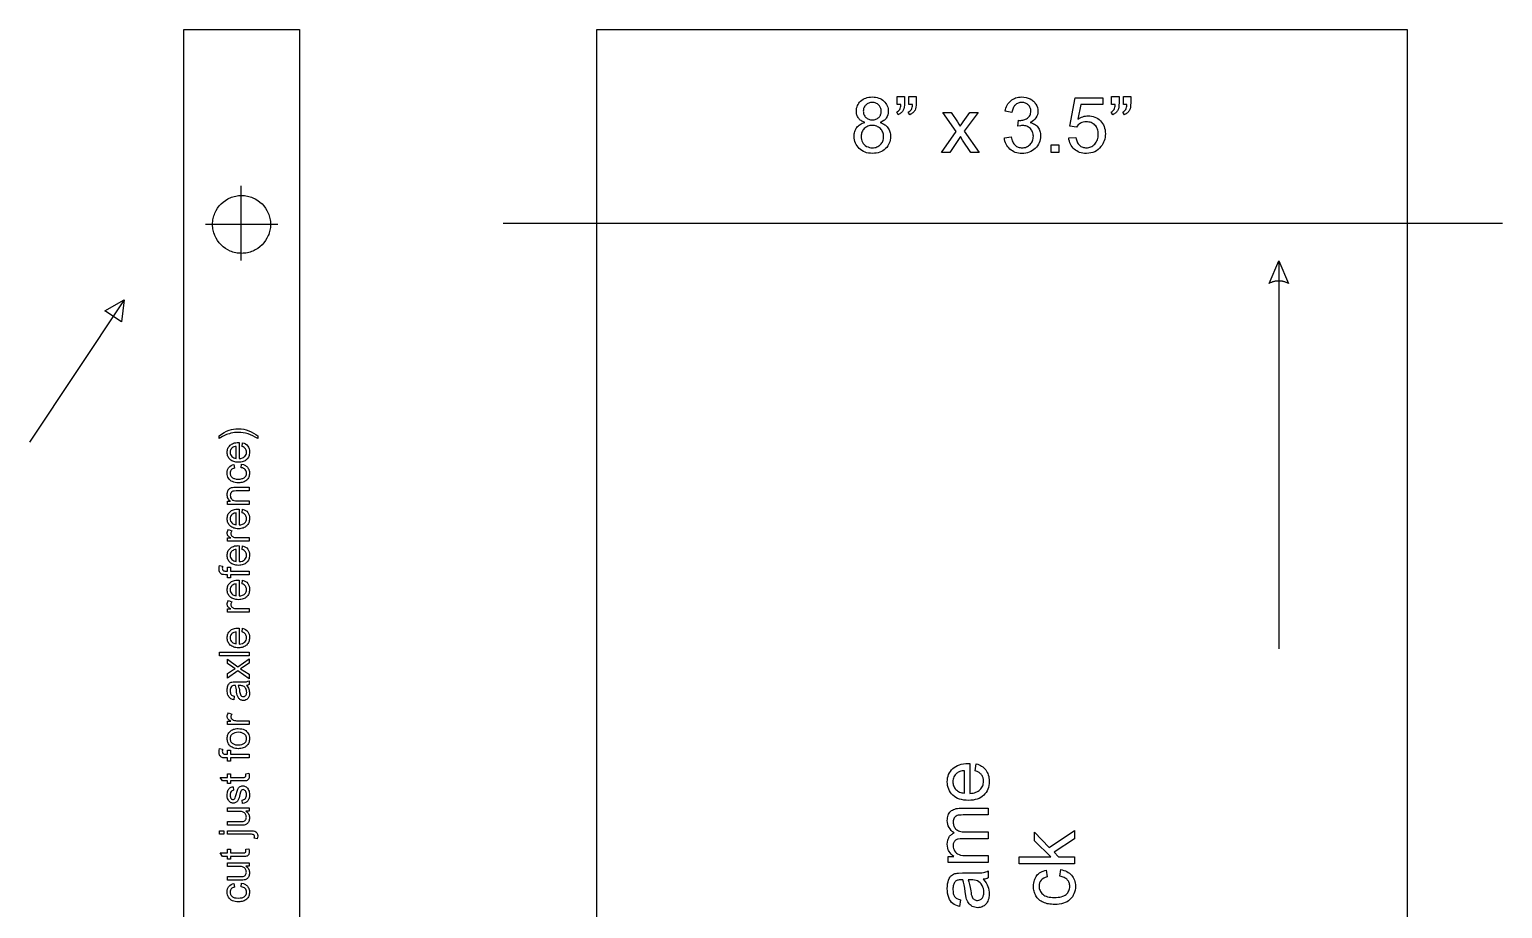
# Model space of a CAD drawing. Extents: x -222 to 349, y 6 to 550.
# Drawn here: x -77.2 to 84.7, y 113.3 to 209.9 of the extents above; entities that cross this region are included whole.
import ezdxf

# ---------------------------------------------------------------- set-up
doc = ezdxf.new("R2010")
doc.units = 0
doc.layers.add('IMPORT_-_OLDTRUCK', color=18, linetype='CONTINUOUS')

msp = doc.modelspace()

# ---------------------------------------------------------------- linework, layer by layer
at = {"layer": 'IMPORT_-_OLDTRUCK'}
for points in [[(-60.24, 6.39), (-60.24, 209.92), (-47.51, 209.92), (-47.51, 6.39)], [(-14.86, 6.39), (-14.86, 209.92), (74.19, 209.92), (74.19, 6.39)], [(14.58, 199.7), (14.36, 199.8), (14.26, 199.85), (14.17, 199.91), (14.09, 199.97), (14.01, 200.04), (13.95, 200.11), (13.89, 200.18), (13.84, 200.26), (13.79, 200.35), (13.75, 200.44), (13.72, 200.53), (13.69, 200.63), (13.67, 200.73), (13.66, 200.94), (13.67, 201.1), (13.69, 201.26), (13.73, 201.41), (13.78, 201.55), (13.85, 201.69), (13.93, 201.82), (14.02, 201.94), (14.13, 202.06), (14.26, 202.16), (14.4, 202.25), (14.54, 202.33), (14.69, 202.39), (14.86, 202.44), (15.03, 202.48), (15.21, 202.5), (15.41, 202.51), (15.6, 202.5), (15.78, 202.48), (15.96, 202.44), (16.12, 202.39), (16.28, 202.33), (16.43, 202.25), (16.56, 202.15), (16.69, 202.04), (16.8, 201.92), (16.9, 201.8), (16.98, 201.67), (17.05, 201.53), (17.1, 201.39), (17.14, 201.24), (17.16, 201.08), (17.17, 200.92), (17.16, 200.72), (17.11, 200.53), (17.05, 200.35), (16.95, 200.18), (16.89, 200.11), (16.82, 200.04), (16.75, 199.97), (16.67, 199.91), (16.49, 199.8), (16.27, 199.7), (16.41, 199.65), (16.54, 199.6), (16.66, 199.53), (16.77, 199.46), (16.87, 199.39), (16.96, 199.3), (17.05, 199.21), (17.13, 199.11), (17.2, 199.01), (17.26, 198.9), (17.31, 198.79), (17.35, 198.67), (17.38, 198.55), (17.4, 198.42), (17.41, 198.29), (17.42, 198.15), (17.41, 197.96), (17.38, 197.77), (17.34, 197.59), (17.28, 197.43), (17.2, 197.27), (17.11, 197.12), (16.99, 196.97), (16.87, 196.83), (16.72, 196.71), (16.57, 196.6), (16.41, 196.51), (16.23, 196.44), (16.04, 196.38), (15.84, 196.34), (15.64, 196.32), (15.42, 196.31), (15.2, 196.32), (14.99, 196.34), (14.79, 196.38), (14.61, 196.44), (14.43, 196.52), (14.27, 196.61), (14.11, 196.72), (13.97, 196.84), (13.84, 196.98), (13.73, 197.12), (13.63, 197.27), (13.55, 197.44), (13.49, 197.61), (13.45, 197.79), (13.42, 197.97), (13.41, 198.17), (13.42, 198.31), (13.43, 198.45), (13.46, 198.58), (13.49, 198.71), (13.53, 198.83), (13.59, 198.95), (13.65, 199.06), (13.72, 199.16), (13.8, 199.25), (13.88, 199.34), (13.98, 199.42), (14.08, 199.49), (14.19, 199.56), (14.31, 199.61), (14.44, 199.66)], [(18.15, 201.68), (18.15, 202.54), (18.95, 202.54), (18.95, 201.86), (18.94, 201.6), (18.92, 201.38), (18.88, 201.2), (18.82, 201.06), (18.78, 200.98), (18.72, 200.9), (18.66, 200.83), (18.6, 200.77), (18.52, 200.71), (18.44, 200.65), (18.36, 200.6), (18.26, 200.56), (18.09, 200.85), (18.19, 200.9), (18.28, 200.97), (18.35, 201.04), (18.42, 201.13), (18.47, 201.24), (18.5, 201.37), (18.53, 201.51), (18.54, 201.68)], [(19.44, 201.68), (19.44, 202.54), (20.23, 202.54), (20.23, 201.86), (20.22, 201.6), (20.2, 201.38), (20.16, 201.2), (20.11, 201.06), (20.06, 200.98), (20, 200.9), (19.94, 200.83), (19.88, 200.77), (19.8, 200.71), (19.72, 200.65), (19.64, 200.6), (19.55, 200.56), (19.37, 200.85), (19.47, 200.9), (19.56, 200.97), (19.64, 201.04), (19.7, 201.13), (19.75, 201.24), (19.79, 201.37), (19.81, 201.51), (19.83, 201.68)], [(29.93, 198.01), (30.67, 198.11), (30.71, 197.96), (30.75, 197.82), (30.79, 197.69), (30.84, 197.57), (30.9, 197.46), (30.96, 197.36), (31.03, 197.27), (31.1, 197.2), (31.19, 197.13), (31.27, 197.08), (31.36, 197.03), (31.45, 196.99), (31.55, 196.96), (31.65, 196.94), (31.75, 196.92), (31.86, 196.92), (31.99, 196.92), (32.11, 196.94), (32.23, 196.97), (32.34, 197.01), (32.45, 197.06), (32.56, 197.12), (32.66, 197.2), (32.75, 197.28), (32.83, 197.38), (32.91, 197.48), (32.97, 197.58), (33.02, 197.69), (33.06, 197.81), (33.08, 197.93), (33.1, 198.06), (33.11, 198.19), (33.1, 198.31), (33.09, 198.43), (33.06, 198.55), (33.02, 198.65), (32.98, 198.76), (32.92, 198.85), (32.85, 198.94), (32.78, 199.03), (32.69, 199.11), (32.59, 199.18), (32.5, 199.24), (32.39, 199.29), (32.28, 199.32), (32.17, 199.35), (32.05, 199.36), (31.92, 199.37), (31.81, 199.36), (31.68, 199.35), (31.39, 199.28), (31.48, 199.94), (31.6, 199.93), (31.72, 199.93), (31.83, 199.94), (31.94, 199.96), (32.05, 199.99), (32.16, 200.03), (32.26, 200.07), (32.36, 200.12), (32.45, 200.17), (32.54, 200.24), (32.62, 200.32), (32.69, 200.4), (32.74, 200.49), (32.78, 200.59), (32.81, 200.7), (32.83, 200.82), (32.83, 200.95), (32.83, 201.05), (32.82, 201.14), (32.8, 201.23), (32.76, 201.32), (32.73, 201.4), (32.68, 201.48), (32.62, 201.56), (32.55, 201.63), (32.48, 201.69), (32.41, 201.74), (32.33, 201.79), (32.24, 201.83), (32.15, 201.86), (32.05, 201.88), (31.95, 201.89), (31.84, 201.9), (31.74, 201.89), (31.63, 201.88), (31.54, 201.86), (31.44, 201.83), (31.36, 201.79), (31.27, 201.74), (31.19, 201.68), (31.12, 201.62), (31.05, 201.55), (30.99, 201.47), (30.93, 201.38), (30.88, 201.28), (30.84, 201.17), (30.8, 201.06), (30.77, 200.93), (30.75, 200.8), (30, 200.93), (30.04, 201.11), (30.09, 201.28), (30.15, 201.45), (30.22, 201.6), (30.31, 201.74), (30.4, 201.87), (30.51, 201.98), (30.62, 202.09), (30.75, 202.19), (30.88, 202.27), (31.02, 202.35), (31.16, 202.4), (31.32, 202.45), (31.48, 202.48), (31.65, 202.5), (31.83, 202.51), (32.07, 202.49), (32.3, 202.45), (32.53, 202.39), (32.74, 202.3), (32.94, 202.18), (33.03, 202.11), (33.11, 202.04), (33.19, 201.97), (33.26, 201.88), (33.32, 201.8), (33.38, 201.71), (33.48, 201.52), (33.55, 201.33), (33.59, 201.13), (33.61, 200.93), (33.59, 200.74), (33.55, 200.55), (33.48, 200.38), (33.39, 200.21), (33.27, 200.06), (33.13, 199.92), (32.96, 199.8), (32.77, 199.7), (32.9, 199.66), (33.02, 199.62), (33.14, 199.57), (33.24, 199.51), (33.35, 199.44), (33.44, 199.36), (33.53, 199.28), (33.61, 199.18), (33.68, 199.08), (33.74, 198.97), (33.79, 198.86), (33.83, 198.74), (33.86, 198.62), (33.88, 198.49), (33.9, 198.35), (33.9, 198.21), (33.89, 198.01), (33.87, 197.82), (33.82, 197.64), (33.76, 197.47), (33.67, 197.31), (33.57, 197.15), (33.46, 197), (33.32, 196.86), (33.17, 196.73), (33.01, 196.61), (32.84, 196.52), (32.66, 196.44), (32.48, 196.38), (32.28, 196.33), (32.07, 196.31), (31.85, 196.3), (31.66, 196.31), (31.47, 196.33), (31.29, 196.37), (31.12, 196.42), (30.96, 196.49), (30.81, 196.57), (30.66, 196.67), (30.53, 196.78), (30.4, 196.9), (30.29, 197.04), (30.19, 197.18), (30.11, 197.32), (30.04, 197.48), (29.99, 197.65), (29.95, 197.83)], [(36.99, 198), (37.78, 198.06), (37.8, 197.92), (37.84, 197.8), (37.87, 197.68), (37.92, 197.56), (37.97, 197.46), (38.03, 197.37), (38.1, 197.28), (38.18, 197.21), (38.26, 197.14), (38.34, 197.08), (38.43, 197.03), (38.53, 196.99), (38.62, 196.96), (38.73, 196.94), (38.83, 196.92), (38.94, 196.92), (39.07, 196.92), (39.2, 196.94), (39.33, 196.98), (39.44, 197.02), (39.55, 197.08), (39.66, 197.15), (39.76, 197.23), (39.86, 197.33), (39.94, 197.43), (40.02, 197.54), (40.08, 197.67), (40.14, 197.8), (40.18, 197.94), (40.21, 198.08), (40.22, 198.24), (40.23, 198.4), (40.22, 198.56), (40.21, 198.7), (40.18, 198.84), (40.14, 198.97), (40.09, 199.1), (40.03, 199.21), (39.96, 199.32), (39.87, 199.41), (39.78, 199.5), (39.68, 199.57), (39.57, 199.64), (39.46, 199.69), (39.34, 199.73), (39.21, 199.75), (39.07, 199.77), (38.93, 199.78), (38.76, 199.77), (38.59, 199.74), (38.43, 199.69), (38.28, 199.62), (38.14, 199.53), (38.02, 199.43), (37.92, 199.31), (37.83, 199.19), (37.13, 199.28), (37.71, 202.4), (40.73, 202.4), (40.73, 201.68), (38.31, 201.68), (37.98, 200.06), (38.12, 200.15), (38.26, 200.22), (38.4, 200.29), (38.54, 200.34), (38.69, 200.38), (38.83, 200.41), (38.98, 200.43), (39.13, 200.44), (39.32, 200.43), (39.51, 200.4), (39.69, 200.36), (39.86, 200.3), (40.03, 200.22), (40.19, 200.13), (40.33, 200.02), (40.48, 199.89), (40.6, 199.74), (40.71, 199.59), (40.81, 199.43), (40.88, 199.25), (40.94, 199.07), (40.98, 198.88), (41.01, 198.68), (41.02, 198.47), (41.01, 198.27), (40.99, 198.07), (40.95, 197.88), (40.9, 197.7), (40.83, 197.53), (40.75, 197.36), (40.65, 197.2), (40.53, 197.05), (40.38, 196.87), (40.22, 196.72), (40.04, 196.6), (39.85, 196.49), (39.64, 196.41), (39.42, 196.35), (39.19, 196.32), (38.94, 196.31), (38.74, 196.31), (38.55, 196.34), (38.36, 196.37), (38.19, 196.42), (38.03, 196.49), (37.87, 196.57), (37.73, 196.66), (37.59, 196.77), (37.47, 196.89), (37.36, 197.02), (37.26, 197.16), (37.18, 197.31), (37.11, 197.47), (37.06, 197.64), (37.02, 197.82)], [(41.71, 201.68), (41.71, 202.54), (42.52, 202.54), (42.52, 201.86), (42.51, 201.6), (42.49, 201.38), (42.45, 201.2), (42.39, 201.06), (42.34, 200.98), (42.29, 200.9), (42.23, 200.83), (42.16, 200.77), (42.09, 200.71), (42.01, 200.65), (41.92, 200.6), (41.83, 200.56), (41.65, 200.85), (41.76, 200.9), (41.85, 200.97), (41.92, 201.04), (41.99, 201.13), (42.03, 201.24), (42.07, 201.37), (42.09, 201.51), (42.1, 201.68)], [(43, 201.68), (43, 202.54), (43.8, 202.54), (43.8, 201.86), (43.79, 201.6), (43.77, 201.38), (43.73, 201.2), (43.67, 201.06), (43.62, 200.98), (43.57, 200.9), (43.51, 200.83), (43.44, 200.77), (43.37, 200.71), (43.29, 200.65), (43.21, 200.6), (43.11, 200.56), (42.93, 200.85), (43.04, 200.9), (43.13, 200.97), (43.21, 201.04), (43.27, 201.13), (43.32, 201.24), (43.35, 201.37), (43.38, 201.51), (43.39, 201.68)], [(14.42, 200.96), (14.43, 200.86), (14.44, 200.76), (14.46, 200.66), (14.49, 200.57), (14.53, 200.49), (14.58, 200.41), (14.64, 200.33), (14.7, 200.26), (14.78, 200.2), (14.85, 200.14), (14.93, 200.1), (15.02, 200.06), (15.11, 200.03), (15.21, 200.01), (15.32, 199.99), (15.42, 199.99), (15.53, 199.99), (15.63, 200.01), (15.72, 200.03), (15.81, 200.06), (15.9, 200.1), (15.98, 200.14), (16.06, 200.2), (16.13, 200.26), (16.19, 200.33), (16.25, 200.4), (16.3, 200.48), (16.33, 200.56), (16.36, 200.64), (16.38, 200.73), (16.4, 200.82), (16.4, 200.92), (16.39, 201.02), (16.38, 201.12), (16.36, 201.22), (16.33, 201.3), (16.29, 201.39), (16.24, 201.47), (16.19, 201.54), (16.12, 201.62), (16.05, 201.68), (15.97, 201.74), (15.89, 201.79), (15.8, 201.83), (15.71, 201.86), (15.62, 201.88), (15.52, 201.89), (15.42, 201.9), (15.31, 201.89), (15.21, 201.88), (15.11, 201.86), (15.02, 201.83), (14.93, 201.79), (14.85, 201.74), (14.78, 201.68), (14.7, 201.62), (14.64, 201.55), (14.58, 201.48), (14.53, 201.4), (14.49, 201.32), (14.46, 201.24), (14.44, 201.15), (14.43, 201.06)], [(23.03, 196.41), (24.64, 198.7), (23.15, 200.81), (24.08, 200.81), (24.76, 199.78), (24.93, 199.51), (25.07, 199.28), (25.24, 199.54), (25.41, 199.77), (26.14, 200.81), (27.03, 200.81), (25.52, 198.73), (27.15, 196.41), (26.24, 196.41), (25.33, 197.77), (25.09, 198.15), (23.94, 196.41)], [(14.19, 198.17), (14.2, 198.01), (14.22, 197.85), (14.27, 197.7), (14.34, 197.55), (14.42, 197.4), (14.52, 197.28), (14.64, 197.17), (14.79, 197.08), (14.94, 197.01), (15.09, 196.96), (15.26, 196.93), (15.42, 196.92), (15.55, 196.92), (15.68, 196.94), (15.8, 196.97), (15.91, 197.01), (16.02, 197.06), (16.12, 197.12), (16.22, 197.19), (16.31, 197.27), (16.39, 197.35), (16.46, 197.45), (16.52, 197.55), (16.57, 197.66), (16.61, 197.77), (16.63, 197.89), (16.65, 198.01), (16.65, 198.14), (16.65, 198.27), (16.63, 198.4), (16.6, 198.52), (16.56, 198.63), (16.51, 198.74), (16.45, 198.84), (16.38, 198.94), (16.3, 199.03), (16.21, 199.11), (16.11, 199.18), (16, 199.24), (15.9, 199.29), (15.78, 199.33), (15.66, 199.36), (15.53, 199.37), (15.4, 199.38), (15.27, 199.37), (15.15, 199.36), (15.03, 199.33), (14.92, 199.29), (14.82, 199.24), (14.72, 199.18), (14.62, 199.11), (14.53, 199.03), (14.45, 198.94), (14.38, 198.85), (14.32, 198.75), (14.27, 198.64), (14.23, 198.53), (14.21, 198.41), (14.19, 198.29)], [(35.06, 196.41), (35.06, 197.26), (35.9, 197.26), (35.9, 196.41)], [(-57.07, 188.5), (-57.07, 188.67), (-57.06, 188.83), (-57.04, 188.99), (-57.01, 189.15), (-56.97, 189.3), (-56.93, 189.45), (-56.88, 189.6), (-56.82, 189.74), (-56.69, 190.02), (-56.53, 190.28), (-56.35, 190.53), (-56.14, 190.75), (-55.92, 190.96), (-55.67, 191.14), (-55.41, 191.3), (-55.27, 191.37), (-55.13, 191.43), (-54.99, 191.49), (-54.84, 191.54), (-54.69, 191.58), (-54.53, 191.62), (-54.38, 191.65), (-54.22, 191.67), (-54.06, 191.68), (-53.89, 191.68), (-53.73, 191.68), (-53.57, 191.67), (-53.41, 191.65), (-53.25, 191.62), (-53.1, 191.58), (-52.95, 191.54), (-52.8, 191.49), (-52.66, 191.43), (-52.38, 191.3), (-52.12, 191.14), (-51.87, 190.96), (-51.64, 190.75), (-51.44, 190.53), (-51.26, 190.28), (-51.1, 190.02), (-51.03, 189.88), (-50.96, 189.74), (-50.91, 189.6), (-50.86, 189.45), (-50.81, 189.3), (-50.78, 189.15), (-50.75, 188.99), (-50.73, 188.83), (-50.72, 188.67), (-50.71, 188.5), (-50.72, 188.34), (-50.73, 188.18), (-50.75, 188.02), (-50.78, 187.86), (-50.81, 187.71), (-50.86, 187.56), (-50.91, 187.41), (-50.96, 187.27), (-51.1, 186.99), (-51.26, 186.73), (-51.44, 186.48), (-51.64, 186.26), (-51.87, 186.05), (-52.12, 185.87), (-52.38, 185.71), (-52.51, 185.64), (-52.66, 185.57), (-52.8, 185.52), (-52.95, 185.47), (-53.1, 185.42), (-53.25, 185.39), (-53.41, 185.36), (-53.57, 185.34), (-53.73, 185.33), (-53.89, 185.32), (-54.06, 185.33), (-54.22, 185.34), (-54.38, 185.36), (-54.53, 185.39), (-54.69, 185.42), (-54.84, 185.47), (-54.99, 185.52), (-55.13, 185.57), (-55.41, 185.71), (-55.67, 185.87), (-55.92, 186.05), (-56.14, 186.26), (-56.35, 186.48), (-56.53, 186.73), (-56.69, 186.99), (-56.76, 187.13), (-56.82, 187.27), (-56.88, 187.41), (-56.93, 187.56), (-56.97, 187.71), (-57.01, 187.86), (-57.04, 188.02), (-57.06, 188.18), (-57.07, 188.34)], [(60.07, 184.51), (61.14, 182.02), (61.07, 182.05), (61, 182.08), (60.93, 182.11), (60.87, 182.13), (60.8, 182.16), (60.73, 182.18), (60.67, 182.2), (60.6, 182.22), (60.53, 182.23), (60.47, 182.25), (60.4, 182.26), (60.33, 182.27), (60.27, 182.27), (60.2, 182.28), (60.13, 182.28), (60.07, 182.28), (60, 182.28), (59.93, 182.28), (59.87, 182.27), (59.8, 182.27), (59.73, 182.26), (59.67, 182.25), (59.6, 182.23), (59.53, 182.22), (59.47, 182.2), (59.4, 182.18), (59.33, 182.16), (59.26, 182.13), (59.2, 182.11), (59.13, 182.08), (59.06, 182.05), (59, 182.02)], [(-66.79, 180.21), (-67.09, 177.79), (-68.9, 179)], [(-52.12, 165.27), (-52.12, 164.99), (-52.38, 165.14), (-52.65, 165.28), (-52.92, 165.39), (-53.18, 165.49), (-53.45, 165.56), (-53.71, 165.61), (-53.98, 165.64), (-54.24, 165.65), (-54.45, 165.64), (-54.66, 165.63), (-54.86, 165.6), (-55.07, 165.55), (-55.23, 165.51), (-55.39, 165.47), (-55.55, 165.41), (-55.71, 165.35), (-55.97, 165.21), (-56.37, 164.99), (-56.37, 165.27), (-56.09, 165.47), (-55.81, 165.64), (-55.53, 165.78), (-55.25, 165.89), (-55.01, 165.96), (-54.76, 166.02), (-54.51, 166.05), (-54.24, 166.06), (-53.95, 166.05), (-53.66, 166), (-53.37, 165.93), (-53.09, 165.83), (-52.82, 165.71), (-52.57, 165.58), (-52.34, 165.43)], [(-53.83, 164.11), (-53.78, 164.52), (-53.61, 164.46), (-53.46, 164.38), (-53.33, 164.28), (-53.22, 164.15), (-53.13, 164.01), (-53.07, 163.86), (-53.03, 163.68), (-53.02, 163.48), (-53.02, 163.36), (-53.04, 163.24), (-53.06, 163.13), (-53.1, 163.02), (-53.14, 162.92), (-53.2, 162.83), (-53.26, 162.75), (-53.33, 162.67), (-53.42, 162.6), (-53.51, 162.53), (-53.61, 162.48), (-53.72, 162.44), (-53.83, 162.41), (-53.96, 162.39), (-54.09, 162.37), (-54.23, 162.37), (-54.37, 162.37), (-54.51, 162.39), (-54.63, 162.41), (-54.75, 162.44), (-54.86, 162.48), (-54.97, 162.54), (-55.06, 162.6), (-55.15, 162.67), (-55.22, 162.75), (-55.29, 162.83), (-55.34, 162.92), (-55.39, 163.02), (-55.43, 163.12), (-55.45, 163.23), (-55.47, 163.34), (-55.47, 163.46), (-55.47, 163.58), (-55.45, 163.69), (-55.43, 163.79), (-55.39, 163.89), (-55.35, 163.98), (-55.29, 164.07), (-55.23, 164.15), (-55.15, 164.23), (-55.07, 164.3), (-54.98, 164.36), (-54.87, 164.41), (-54.77, 164.46), (-54.65, 164.49), (-54.52, 164.51), (-54.39, 164.53), (-54.25, 164.53), (-54.14, 164.53), (-54.14, 162.77), (-53.96, 162.8), (-53.8, 162.84), (-53.67, 162.91), (-53.61, 162.95), (-53.55, 163), (-53.46, 163.1), (-53.4, 163.22), (-53.36, 163.34), (-53.35, 163.48), (-53.36, 163.59), (-53.38, 163.69), (-53.41, 163.78), (-53.46, 163.86), (-53.53, 163.93), (-53.61, 164), (-53.71, 164.05)], [(-54.47, 162.8), (-54.47, 164.11), (-54.61, 164.09), (-54.73, 164.06), (-54.83, 164.02), (-54.91, 163.96), (-54.97, 163.91), (-55.02, 163.86), (-55.05, 163.8), (-55.09, 163.74), (-55.11, 163.68), (-55.13, 163.61), (-55.15, 163.47), (-55.13, 163.33), (-55.1, 163.21), (-55.04, 163.1), (-54.96, 163.01), (-54.86, 162.92), (-54.75, 162.86), (-54.62, 162.82)], [(-53.93, 161.77), (-53.88, 162.16), (-53.69, 162.11), (-53.6, 162.08), (-53.52, 162.04), (-53.45, 162), (-53.37, 161.95), (-53.31, 161.89), (-53.25, 161.83), (-53.19, 161.76), (-53.15, 161.69), (-53.11, 161.61), (-53.08, 161.53), (-53.05, 161.45), (-53.03, 161.36), (-53.02, 161.18), (-53.02, 161.06), (-53.04, 160.95), (-53.06, 160.85), (-53.1, 160.75), (-53.14, 160.65), (-53.2, 160.56), (-53.26, 160.48), (-53.33, 160.41), (-53.42, 160.34), (-53.51, 160.28), (-53.61, 160.23), (-53.72, 160.19), (-53.83, 160.15), (-53.96, 160.13), (-54.09, 160.12), (-54.24, 160.11), (-54.42, 160.12), (-54.59, 160.14), (-54.75, 160.18), (-54.9, 160.24), (-55.03, 160.31), (-55.15, 160.4), (-55.25, 160.5), (-55.33, 160.62), (-55.39, 160.75), (-55.44, 160.89), (-55.46, 161.03), (-55.47, 161.18), (-55.46, 161.37), (-55.42, 161.53), (-55.36, 161.68), (-55.33, 161.74), (-55.28, 161.81), (-55.17, 161.92), (-55.05, 162.01), (-54.9, 162.07), (-54.73, 162.12), (-54.67, 161.73), (-54.78, 161.7), (-54.88, 161.66), (-54.96, 161.6), (-55.03, 161.54), (-55.08, 161.46), (-55.12, 161.38), (-55.14, 161.29), (-55.15, 161.2), (-55.13, 161.05), (-55.11, 160.99), (-55.09, 160.92), (-55.06, 160.87), (-55.02, 160.81), (-54.98, 160.76), (-54.93, 160.71), (-54.87, 160.67), (-54.81, 160.63), (-54.73, 160.59), (-54.65, 160.57), (-54.47, 160.53), (-54.25, 160.52), (-54.03, 160.53), (-53.84, 160.57), (-53.76, 160.59), (-53.69, 160.62), (-53.62, 160.66), (-53.56, 160.7), (-53.47, 160.8), (-53.43, 160.85), (-53.4, 160.91), (-53.36, 161.04), (-53.35, 161.18), (-53.36, 161.29), (-53.38, 161.39), (-53.43, 161.48), (-53.49, 161.57), (-53.57, 161.64), (-53.67, 161.69), (-53.79, 161.74)], [(-53.07, 157.72), (-55.42, 157.72), (-55.42, 158.08), (-55.09, 158.08), (-55.18, 158.14), (-55.26, 158.22), (-55.32, 158.3), (-55.38, 158.39), (-55.42, 158.49), (-55.45, 158.59), (-55.47, 158.7), (-55.47, 158.82), (-55.47, 158.93), (-55.45, 159.03), (-55.43, 159.12), (-55.4, 159.21), (-55.36, 159.29), (-55.31, 159.37), (-55.26, 159.43), (-55.2, 159.48), (-55.13, 159.52), (-55.06, 159.55), (-54.98, 159.58), (-54.9, 159.6), (-54.75, 159.62), (-54.52, 159.62), (-53.07, 159.62), (-53.07, 159.23), (-54.5, 159.23), (-54.71, 159.21), (-54.8, 159.2), (-54.86, 159.18), (-54.92, 159.15), (-54.97, 159.12), (-55.02, 159.07), (-55.05, 159.02), (-55.09, 158.95), (-55.11, 158.89), (-55.12, 158.81), (-55.13, 158.74), (-55.12, 158.61), (-55.09, 158.5), (-55.04, 158.4), (-54.97, 158.3), (-54.92, 158.25), (-54.87, 158.22), (-54.81, 158.19), (-54.73, 158.16), (-54.56, 158.13), (-54.35, 158.12), (-53.07, 158.12)], [(-53.83, 156.81), (-53.78, 157.22), (-53.61, 157.16), (-53.46, 157.08), (-53.33, 156.98), (-53.22, 156.86), (-53.13, 156.72), (-53.07, 156.56), (-53.03, 156.38), (-53.02, 156.19), (-53.02, 156.06), (-53.04, 155.94), (-53.06, 155.83), (-53.1, 155.73), (-53.14, 155.63), (-53.2, 155.53), (-53.26, 155.45), (-53.33, 155.37), (-53.42, 155.3), (-53.51, 155.24), (-53.61, 155.19), (-53.72, 155.14), (-53.83, 155.11), (-53.96, 155.09), (-54.09, 155.07), (-54.23, 155.07), (-54.37, 155.07), (-54.51, 155.09), (-54.63, 155.11), (-54.75, 155.14), (-54.86, 155.19), (-54.97, 155.24), (-55.06, 155.3), (-55.15, 155.37), (-55.22, 155.45), (-55.29, 155.54), (-55.34, 155.63), (-55.39, 155.72), (-55.43, 155.82), (-55.45, 155.93), (-55.47, 156.05), (-55.47, 156.16), (-55.47, 156.28), (-55.45, 156.39), (-55.43, 156.49), (-55.39, 156.59), (-55.35, 156.69), (-55.29, 156.77), (-55.23, 156.86), (-55.15, 156.93), (-55.07, 157), (-54.98, 157.06), (-54.87, 157.12), (-54.77, 157.16), (-54.65, 157.19), (-54.52, 157.21), (-54.39, 157.23), (-54.25, 157.23), (-54.14, 157.23), (-54.14, 155.48), (-53.96, 155.5), (-53.8, 155.55), (-53.67, 155.61), (-53.61, 155.65), (-53.55, 155.7), (-53.46, 155.8), (-53.4, 155.92), (-53.36, 156.05), (-53.35, 156.19), (-53.36, 156.29), (-53.38, 156.39), (-53.41, 156.48), (-53.46, 156.56), (-53.53, 156.63), (-53.61, 156.7), (-53.71, 156.76)], [(-54.47, 155.5), (-54.47, 156.81), (-54.61, 156.79), (-54.73, 156.76), (-54.83, 156.72), (-54.91, 156.66), (-54.97, 156.61), (-55.02, 156.56), (-55.05, 156.5), (-55.09, 156.44), (-55.11, 156.38), (-55.13, 156.31), (-55.15, 156.17), (-55.13, 156.04), (-55.1, 155.91), (-55.04, 155.81), (-54.96, 155.71), (-54.86, 155.62), (-54.75, 155.56), (-54.62, 155.52)], [(-53.07, 153.69), (-55.42, 153.69), (-55.42, 154.05), (-55.06, 154.05), (-55.18, 154.11), (-55.27, 154.18), (-55.34, 154.24), (-55.39, 154.3), (-55.43, 154.36), (-55.45, 154.42), (-55.47, 154.49), (-55.47, 154.55), (-55.46, 154.66), (-55.44, 154.76), (-55.4, 154.86), (-55.34, 154.97), (-54.97, 154.82), (-55.01, 154.75), (-55.04, 154.68), (-55.06, 154.61), (-55.06, 154.54), (-55.06, 154.47), (-55.04, 154.41), (-55.02, 154.35), (-54.98, 154.3), (-54.94, 154.25), (-54.89, 154.21), (-54.83, 154.18), (-54.77, 154.15), (-54.66, 154.12), (-54.54, 154.1), (-54.43, 154.09), (-54.3, 154.09), (-53.07, 154.09)], [(-53.83, 152.78), (-53.78, 153.2), (-53.61, 153.13), (-53.46, 153.05), (-53.33, 152.95), (-53.22, 152.83), (-53.13, 152.69), (-53.07, 152.53), (-53.03, 152.36), (-53.02, 152.16), (-53.02, 152.04), (-53.04, 151.92), (-53.06, 151.81), (-53.1, 151.7), (-53.14, 151.6), (-53.2, 151.51), (-53.26, 151.42), (-53.33, 151.34), (-53.42, 151.27), (-53.51, 151.21), (-53.61, 151.16), (-53.72, 151.12), (-53.83, 151.09), (-53.96, 151.06), (-54.09, 151.05), (-54.23, 151.04), (-54.37, 151.05), (-54.51, 151.06), (-54.63, 151.09), (-54.75, 151.12), (-54.86, 151.16), (-54.97, 151.21), (-55.06, 151.28), (-55.15, 151.35), (-55.22, 151.43), (-55.29, 151.51), (-55.34, 151.6), (-55.39, 151.7), (-55.43, 151.8), (-55.45, 151.91), (-55.47, 152.02), (-55.47, 152.14), (-55.47, 152.25), (-55.45, 152.36), (-55.43, 152.47), (-55.39, 152.57), (-55.35, 152.66), (-55.29, 152.75), (-55.23, 152.83), (-55.15, 152.91), (-55.07, 152.98), (-54.98, 153.04), (-54.87, 153.09), (-54.77, 153.13), (-54.65, 153.17), (-54.52, 153.19), (-54.39, 153.2), (-54.25, 153.21), (-54.14, 153.2), (-54.14, 151.45), (-53.96, 151.48), (-53.8, 151.52), (-53.67, 151.59), (-53.61, 151.63), (-53.55, 151.67), (-53.46, 151.78), (-53.4, 151.89), (-53.36, 152.02), (-53.35, 152.16), (-53.36, 152.27), (-53.38, 152.37), (-53.41, 152.46), (-53.46, 152.54), (-53.53, 152.61), (-53.61, 152.67), (-53.71, 152.73)], [(-54.47, 151.47), (-54.47, 152.79), (-54.61, 152.77), (-54.73, 152.74), (-54.83, 152.69), (-54.91, 152.64), (-54.97, 152.59), (-55.02, 152.54), (-55.05, 152.48), (-55.09, 152.42), (-55.11, 152.36), (-55.13, 152.29), (-55.15, 152.14), (-55.13, 152.01), (-55.1, 151.89), (-55.04, 151.78), (-54.96, 151.68), (-54.86, 151.6), (-54.75, 151.54), (-54.62, 151.5)], [(-53.07, 150.01), (-55.11, 150.01), (-55.11, 149.66), (-55.42, 149.66), (-55.42, 150.01), (-55.67, 150.01), (-55.88, 150.02), (-55.96, 150.04), (-56.02, 150.05), (-56.09, 150.09), (-56.16, 150.13), (-56.22, 150.19), (-56.27, 150.26), (-56.31, 150.34), (-56.34, 150.43), (-56.36, 150.54), (-56.37, 150.66), (-56.36, 150.84), (-56.33, 151.03), (-55.98, 150.97), (-56, 150.85), (-56.01, 150.74), (-56, 150.66), (-55.98, 150.59), (-55.96, 150.53), (-55.92, 150.48), (-55.88, 150.45), (-55.81, 150.43), (-55.73, 150.41), (-55.63, 150.41), (-55.42, 150.41), (-55.42, 150.86), (-55.11, 150.86), (-55.11, 150.41), (-53.07, 150.41)], [(-53.83, 149.01), (-53.78, 149.42), (-53.61, 149.36), (-53.46, 149.28), (-53.33, 149.18), (-53.22, 149.06), (-53.13, 148.92), (-53.07, 148.76), (-53.03, 148.58), (-53.02, 148.39), (-53.02, 148.26), (-53.04, 148.14), (-53.06, 148.03), (-53.1, 147.93), (-53.14, 147.83), (-53.2, 147.73), (-53.26, 147.65), (-53.33, 147.57), (-53.42, 147.5), (-53.51, 147.44), (-53.61, 147.39), (-53.72, 147.35), (-53.83, 147.31), (-53.96, 147.29), (-54.09, 147.28), (-54.23, 147.27), (-54.37, 147.28), (-54.51, 147.29), (-54.63, 147.31), (-54.75, 147.35), (-54.86, 147.39), (-54.97, 147.44), (-55.06, 147.5), (-55.15, 147.57), (-55.22, 147.65), (-55.29, 147.74), (-55.34, 147.83), (-55.39, 147.92), (-55.43, 148.03), (-55.45, 148.13), (-55.47, 148.25), (-55.47, 148.37), (-55.47, 148.48), (-55.45, 148.59), (-55.43, 148.69), (-55.39, 148.79), (-55.35, 148.89), (-55.29, 148.97), (-55.23, 149.06), (-55.15, 149.14), (-55.07, 149.21), (-54.98, 149.27), (-54.87, 149.32), (-54.77, 149.36), (-54.65, 149.39), (-54.52, 149.42), (-54.39, 149.43), (-54.25, 149.43), (-54.14, 149.43), (-54.14, 147.68), (-53.96, 147.7), (-53.8, 147.75), (-53.67, 147.81), (-53.61, 147.85), (-53.55, 147.9), (-53.46, 148), (-53.4, 148.12), (-53.36, 148.25), (-53.35, 148.39), (-53.36, 148.49), (-53.38, 148.59), (-53.41, 148.68), (-53.46, 148.76), (-53.53, 148.84), (-53.61, 148.9), (-53.71, 148.96)], [(-54.47, 147.7), (-54.47, 149.01), (-54.61, 148.99), (-54.73, 148.96), (-54.83, 148.92), (-54.91, 148.86), (-54.97, 148.81), (-55.02, 148.76), (-55.05, 148.7), (-55.09, 148.64), (-55.11, 148.58), (-55.13, 148.51), (-55.15, 148.37), (-55.13, 148.24), (-55.1, 148.12), (-55.04, 148.01), (-54.96, 147.91), (-54.86, 147.82), (-54.75, 147.76), (-54.62, 147.72)], [(-53.07, 145.89), (-55.42, 145.89), (-55.42, 146.25), (-55.06, 146.25), (-55.18, 146.31), (-55.27, 146.38), (-55.34, 146.44), (-55.39, 146.5), (-55.43, 146.56), (-55.45, 146.62), (-55.47, 146.69), (-55.47, 146.75), (-55.46, 146.86), (-55.44, 146.96), (-55.4, 147.06), (-55.34, 147.17), (-54.97, 147.03), (-55.01, 146.95), (-55.04, 146.88), (-55.06, 146.81), (-55.06, 146.74), (-55.06, 146.67), (-55.04, 146.61), (-55.02, 146.55), (-54.98, 146.5), (-54.94, 146.45), (-54.89, 146.41), (-54.83, 146.38), (-54.77, 146.35), (-54.66, 146.32), (-54.54, 146.3), (-54.43, 146.29), (-54.3, 146.29), (-53.07, 146.29)], [(-53.83, 143.73), (-53.78, 144.14), (-53.61, 144.08), (-53.46, 144), (-53.33, 143.9), (-53.22, 143.78), (-53.13, 143.64), (-53.07, 143.48), (-53.03, 143.3), (-53.02, 143.11), (-53.02, 142.98), (-53.04, 142.86), (-53.06, 142.75), (-53.1, 142.64), (-53.14, 142.55), (-53.2, 142.45), (-53.26, 142.37), (-53.33, 142.29), (-53.42, 142.22), (-53.51, 142.16), (-53.61, 142.11), (-53.72, 142.06), (-53.83, 142.03), (-53.96, 142.01), (-54.09, 141.99), (-54.23, 141.99), (-54.37, 141.99), (-54.51, 142.01), (-54.63, 142.03), (-54.75, 142.06), (-54.86, 142.11), (-54.97, 142.16), (-55.06, 142.22), (-55.15, 142.29), (-55.22, 142.37), (-55.29, 142.46), (-55.34, 142.55), (-55.39, 142.64), (-55.43, 142.74), (-55.45, 142.85), (-55.47, 142.96), (-55.47, 143.08), (-55.47, 143.2), (-55.45, 143.31), (-55.43, 143.41), (-55.39, 143.51), (-55.35, 143.6), (-55.29, 143.69), (-55.23, 143.78), (-55.15, 143.85), (-55.07, 143.92), (-54.98, 143.98), (-54.87, 144.04), (-54.77, 144.08), (-54.65, 144.11), (-54.52, 144.13), (-54.39, 144.15), (-54.25, 144.15), (-54.14, 144.15), (-54.14, 142.4), (-53.96, 142.42), (-53.8, 142.46), (-53.67, 142.53), (-53.61, 142.57), (-53.55, 142.62), (-53.46, 142.72), (-53.4, 142.84), (-53.36, 142.97), (-53.35, 143.11), (-53.36, 143.21), (-53.38, 143.31), (-53.41, 143.4), (-53.46, 143.48), (-53.53, 143.55), (-53.61, 143.62), (-53.71, 143.68)], [(-54.47, 142.42), (-54.47, 143.73), (-54.61, 143.71), (-54.73, 143.68), (-54.83, 143.64), (-54.91, 143.58), (-54.97, 143.53), (-55.02, 143.48), (-55.05, 143.42), (-55.09, 143.36), (-55.11, 143.3), (-55.13, 143.23), (-55.15, 143.09), (-55.13, 142.96), (-55.1, 142.83), (-55.04, 142.72), (-54.96, 142.63), (-54.86, 142.54), (-54.75, 142.48), (-54.62, 142.44)], [(-53.07, 141.11), (-56.31, 141.11), (-56.31, 141.5), (-53.07, 141.5)], [(-53.07, 138.58), (-54.29, 139.44), (-55.42, 138.65), (-55.42, 139.15), (-54.87, 139.51), (-54.61, 139.67), (-54.86, 139.85), (-55.42, 140.25), (-55.42, 140.72), (-54.31, 139.91), (-53.07, 140.78), (-53.07, 140.3), (-53.8, 139.81), (-54, 139.68), (-53.07, 139.07)], [(-53.36, 137.86), (-53.27, 137.76), (-53.2, 137.65), (-53.14, 137.54), (-53.09, 137.44), (-53.06, 137.33), (-53.04, 137.23), (-53.02, 137.12), (-53.02, 137), (-53.03, 136.82), (-53.07, 136.66), (-53.09, 136.59), (-53.12, 136.52), (-53.16, 136.46), (-53.21, 136.41), (-53.31, 136.31), (-53.42, 136.25), (-53.55, 136.21), (-53.69, 136.2), (-53.78, 136.2), (-53.86, 136.22), (-53.93, 136.24), (-54, 136.28), (-54.07, 136.32), (-54.13, 136.37), (-54.19, 136.42), (-54.24, 136.48), (-54.31, 136.62), (-54.37, 136.77), (-54.4, 136.91), (-54.43, 137.12), (-54.45, 137.35), (-54.49, 137.54), (-54.52, 137.7), (-54.56, 137.83), (-54.67, 137.83), (-54.78, 137.83), (-54.87, 137.8), (-54.95, 137.77), (-55.01, 137.72), (-55.07, 137.63), (-55.11, 137.53), (-55.14, 137.41), (-55.15, 137.27), (-55.14, 137.14), (-55.12, 137.02), (-55.09, 136.93), (-55.05, 136.85), (-54.99, 136.79), (-54.91, 136.74), (-54.81, 136.69), (-54.7, 136.66), (-54.75, 136.27), (-54.87, 136.3), (-54.97, 136.34), (-55.07, 136.39), (-55.15, 136.44), (-55.23, 136.51), (-55.29, 136.59), (-55.34, 136.69), (-55.39, 136.79), (-55.43, 136.91), (-55.45, 137.04), (-55.47, 137.18), (-55.47, 137.33), (-55.47, 137.47), (-55.45, 137.6), (-55.43, 137.71), (-55.4, 137.81), (-55.36, 137.9), (-55.32, 137.98), (-55.27, 138.04), (-55.22, 138.09), (-55.17, 138.13), (-55.1, 138.16), (-55.03, 138.19), (-54.96, 138.21), (-54.81, 138.23), (-54.59, 138.24), (-54.05, 138.24), (-53.6, 138.24), (-53.35, 138.26), (-53.21, 138.3), (-53.07, 138.36), (-53.07, 137.95), (-53.21, 137.89)], [(-54.25, 137.83), (-54.21, 137.71), (-54.17, 137.56), (-54.13, 137.38), (-54.1, 137.18), (-54.06, 136.97), (-54.02, 136.84), (-53.97, 136.75), (-53.93, 136.71), (-53.89, 136.68), (-53.8, 136.64), (-53.7, 136.62), (-53.63, 136.63), (-53.56, 136.65), (-53.49, 136.69), (-53.44, 136.74), (-53.39, 136.81), (-53.36, 136.89), (-53.34, 136.99), (-53.33, 137.09), (-53.34, 137.21), (-53.36, 137.31), (-53.39, 137.41), (-53.43, 137.51), (-53.49, 137.59), (-53.55, 137.66), (-53.62, 137.72), (-53.71, 137.77), (-53.78, 137.8), (-53.87, 137.82), (-53.98, 137.83), (-54.1, 137.83)], [(-53.07, 133.57), (-55.42, 133.57), (-55.42, 133.92), (-55.06, 133.92), (-55.18, 133.99), (-55.27, 134.05), (-55.34, 134.12), (-55.39, 134.18), (-55.43, 134.24), (-55.45, 134.3), (-55.47, 134.36), (-55.47, 134.43), (-55.46, 134.53), (-55.44, 134.63), (-55.4, 134.74), (-55.34, 134.84), (-54.97, 134.7), (-55.01, 134.63), (-55.04, 134.56), (-55.06, 134.48), (-55.06, 134.41), (-55.06, 134.35), (-55.04, 134.29), (-55.02, 134.23), (-54.98, 134.18), (-54.94, 134.13), (-54.89, 134.09), (-54.83, 134.05), (-54.77, 134.03), (-54.66, 134), (-54.54, 133.98), (-54.43, 133.97), (-54.3, 133.96), (-53.07, 133.96)], [(-54.24, 130.9), (-54.4, 130.91), (-54.55, 130.93), (-54.69, 130.95), (-54.81, 130.99), (-54.93, 131.05), (-55.04, 131.11), (-55.13, 131.18), (-55.21, 131.26), (-55.27, 131.34), (-55.33, 131.43), (-55.37, 131.51), (-55.41, 131.6), (-55.43, 131.7), (-55.45, 131.79), (-55.47, 131.9), (-55.47, 132), (-55.47, 132.12), (-55.45, 132.24), (-55.43, 132.34), (-55.39, 132.44), (-55.35, 132.54), (-55.29, 132.63), (-55.23, 132.72), (-55.15, 132.79), (-55.07, 132.87), (-54.98, 132.93), (-54.88, 132.98), (-54.78, 133.03), (-54.67, 133.06), (-54.54, 133.08), (-54.42, 133.1), (-54.28, 133.1), (-54.07, 133.09), (-53.87, 133.07), (-53.71, 133.03), (-53.57, 132.97), (-53.44, 132.89), (-53.34, 132.8), (-53.24, 132.69), (-53.16, 132.57), (-53.1, 132.44), (-53.05, 132.3), (-53.03, 132.16), (-53.02, 132), (-53.02, 131.88), (-53.04, 131.77), (-53.06, 131.66), (-53.1, 131.56), (-53.14, 131.46), (-53.2, 131.37), (-53.26, 131.29), (-53.33, 131.21), (-53.42, 131.13), (-53.51, 131.07), (-53.61, 131.02), (-53.72, 130.98), (-53.84, 130.95), (-53.97, 130.92), (-54.1, 130.91)], [(-54.24, 131.31), (-54.03, 131.32), (-53.85, 131.36), (-53.77, 131.39), (-53.7, 131.42), (-53.63, 131.46), (-53.57, 131.51), (-53.47, 131.61), (-53.43, 131.67), (-53.4, 131.73), (-53.38, 131.79), (-53.36, 131.86), (-53.35, 132), (-53.36, 132.15), (-53.38, 132.21), (-53.4, 132.27), (-53.43, 132.33), (-53.47, 132.39), (-53.57, 132.5), (-53.63, 132.54), (-53.7, 132.58), (-53.77, 132.62), (-53.86, 132.64), (-53.95, 132.67), (-54.04, 132.68), (-54.26, 132.7), (-54.46, 132.68), (-54.64, 132.64), (-54.72, 132.62), (-54.79, 132.58), (-54.86, 132.54), (-54.92, 132.5), (-55.02, 132.39), (-55.06, 132.33), (-55.09, 132.27), (-55.11, 132.21), (-55.13, 132.15), (-55.15, 132), (-55.13, 131.86), (-55.11, 131.79), (-55.09, 131.73), (-55.06, 131.67), (-55.02, 131.61), (-54.92, 131.51), (-54.86, 131.46), (-54.79, 131.42), (-54.72, 131.39), (-54.64, 131.36), (-54.55, 131.34), (-54.46, 131.32)], [(-53.07, 129.89), (-55.11, 129.89), (-55.11, 129.54), (-55.42, 129.54), (-55.42, 129.89), (-55.67, 129.89), (-55.88, 129.9), (-55.96, 129.91), (-56.02, 129.93), (-56.09, 129.97), (-56.16, 130.01), (-56.22, 130.07), (-56.27, 130.13), (-56.31, 130.21), (-56.34, 130.31), (-56.36, 130.41), (-56.37, 130.54), (-56.36, 130.71), (-56.33, 130.91), (-55.98, 130.85), (-56, 130.73), (-56.01, 130.61), (-56, 130.53), (-55.98, 130.46), (-55.96, 130.4), (-55.92, 130.36), (-55.88, 130.33), (-55.81, 130.3), (-55.73, 130.29), (-55.63, 130.28), (-55.42, 130.28), (-55.42, 130.74), (-55.11, 130.74), (-55.11, 130.28), (-53.07, 130.28)], [(-53.43, 128.15), (-53.08, 128.2), (-53.05, 128.05), (-53.04, 127.9), (-53.04, 127.8), (-53.06, 127.71), (-53.08, 127.63), (-53.11, 127.57), (-53.15, 127.51), (-53.19, 127.47), (-53.24, 127.43), (-53.29, 127.4), (-53.36, 127.38), (-53.46, 127.37), (-53.6, 127.36), (-53.76, 127.35), (-55.11, 127.35), (-55.11, 127.06), (-55.42, 127.06), (-55.42, 127.35), (-56, 127.35), (-56.24, 127.75), (-55.42, 127.75), (-55.42, 128.15), (-55.11, 128.15), (-55.11, 127.75), (-53.74, 127.75), (-53.6, 127.75), (-53.52, 127.77), (-53.48, 127.8), (-53.44, 127.84), (-53.42, 127.89), (-53.41, 127.97), (-53.42, 128.05)], [(26.73, 128.48), (26.83, 129.25), (26.99, 129.2), (27.14, 129.13), (27.29, 129.06), (27.42, 128.98), (27.55, 128.9), (27.67, 128.8), (27.78, 128.69), (27.88, 128.57), (27.96, 128.44), (28.04, 128.3), (28.1, 128.16), (28.16, 128.01), (28.2, 127.85), (28.23, 127.68), (28.24, 127.5), (28.25, 127.31), (28.24, 127.08), (28.21, 126.86), (28.17, 126.65), (28.1, 126.45), (28.02, 126.26), (27.91, 126.09), (27.79, 125.93), (27.66, 125.78), (27.5, 125.65), (27.33, 125.53), (27.14, 125.44), (26.94, 125.36), (26.72, 125.3), (26.49, 125.25), (26.25, 125.23), (25.99, 125.22), (25.72, 125.23), (25.46, 125.25), (25.22, 125.3), (25, 125.36), (24.79, 125.44), (24.6, 125.54), (24.43, 125.65), (24.26, 125.79), (24.12, 125.94), (24, 126.09), (23.89, 126.26), (23.81, 126.44), (23.74, 126.63), (23.69, 126.84), (23.66, 127.05), (23.65, 127.27), (23.66, 127.49), (23.69, 127.69), (23.74, 127.89), (23.8, 128.07), (23.88, 128.25), (23.99, 128.41), (24.11, 128.57), (24.25, 128.71), (24.41, 128.84), (24.58, 128.96), (24.77, 129.05), (24.98, 129.13), (25.19, 129.19), (25.43, 129.24), (25.68, 129.26), (25.94, 129.27), (26.03, 129.27), (26.14, 129.26), (26.14, 125.98), (26.31, 126), (26.48, 126.03), (26.64, 126.06), (26.78, 126.11), (26.91, 126.17), (27.04, 126.23), (27.15, 126.31), (27.25, 126.4), (27.34, 126.49), (27.42, 126.59), (27.48, 126.7), (27.54, 126.81), (27.58, 126.93), (27.61, 127.05), (27.63, 127.18), (27.63, 127.31), (27.62, 127.51), (27.58, 127.69), (27.55, 127.78), (27.51, 127.86), (27.47, 127.94), (27.42, 128.02), (27.36, 128.09), (27.3, 128.15), (27.14, 128.27), (26.95, 128.38)], [(25.53, 126.02), (25.53, 128.48), (25.27, 128.45), (25.15, 128.42), (25.04, 128.39), (24.94, 128.35), (24.85, 128.31), (24.77, 128.26), (24.7, 128.2), (24.6, 128.11), (24.51, 128.01), (24.43, 127.91), (24.37, 127.79), (24.33, 127.67), (24.29, 127.55), (24.27, 127.42), (24.26, 127.28), (24.27, 127.15), (24.29, 127.03), (24.31, 126.91), (24.35, 126.8), (24.4, 126.7), (24.45, 126.6), (24.52, 126.5), (24.6, 126.41), (24.69, 126.33), (24.79, 126.26), (24.9, 126.19), (25.01, 126.14), (25.13, 126.1), (25.26, 126.06), (25.39, 126.04)], [(-53.77, 124.86), (-53.84, 125.25), (-53.73, 125.27), (-53.63, 125.31), (-53.54, 125.37), (-53.47, 125.43), (-53.42, 125.52), (-53.38, 125.62), (-53.36, 125.73), (-53.35, 125.86), (-53.36, 125.99), (-53.38, 126.1), (-53.41, 126.19), (-53.46, 126.27), (-53.52, 126.32), (-53.58, 126.36), (-53.65, 126.39), (-53.72, 126.4), (-53.78, 126.39), (-53.84, 126.37), (-53.89, 126.33), (-53.93, 126.28), (-53.96, 126.22), (-53.99, 126.14), (-54.07, 125.87), (-54.17, 125.5), (-54.22, 125.37), (-54.26, 125.27), (-54.3, 125.19), (-54.35, 125.12), (-54.41, 125.06), (-54.48, 125.01), (-54.55, 124.97), (-54.63, 124.94), (-54.71, 124.93), (-54.8, 124.92), (-54.87, 124.93), (-54.95, 124.94), (-55.02, 124.96), (-55.09, 124.99), (-55.15, 125.03), (-55.21, 125.08), (-55.26, 125.13), (-55.31, 125.19), (-55.37, 125.3), (-55.43, 125.44), (-55.46, 125.61), (-55.47, 125.79), (-55.47, 125.92), (-55.45, 126.05), (-55.43, 126.16), (-55.39, 126.27), (-55.35, 126.37), (-55.3, 126.45), (-55.24, 126.53), (-55.18, 126.58), (-55.1, 126.63), (-55.02, 126.66), (-54.92, 126.69), (-54.81, 126.72), (-54.76, 126.33), (-54.85, 126.31), (-54.92, 126.28), (-54.99, 126.23), (-55.05, 126.18), (-55.09, 126.1), (-55.12, 126.02), (-55.14, 125.93), (-55.15, 125.82), (-55.14, 125.69), (-55.12, 125.58), (-55.09, 125.49), (-55.05, 125.42), (-55.01, 125.37), (-54.96, 125.34), (-54.9, 125.31), (-54.84, 125.31), (-54.77, 125.32), (-54.7, 125.36), (-54.64, 125.42), (-54.6, 125.51), (-54.56, 125.63), (-54.5, 125.86), (-54.39, 126.22), (-54.31, 126.45), (-54.27, 126.53), (-54.22, 126.6), (-54.17, 126.66), (-54.1, 126.71), (-54.03, 126.75), (-53.95, 126.78), (-53.86, 126.8), (-53.76, 126.8), (-53.66, 126.8), (-53.57, 126.78), (-53.48, 126.74), (-53.39, 126.69), (-53.31, 126.63), (-53.23, 126.55), (-53.17, 126.46), (-53.12, 126.36), (-53.07, 126.24), (-53.04, 126.12), (-53.02, 125.99), (-53.02, 125.86), (-53.03, 125.64), (-53.07, 125.46), (-53.09, 125.37), (-53.12, 125.3), (-53.16, 125.23), (-53.21, 125.16), (-53.26, 125.1), (-53.31, 125.05), (-53.38, 125.01), (-53.44, 124.97), (-53.6, 124.9)], [(-53.07, 124.04), (-53.42, 124.04), (-53.32, 123.97), (-53.24, 123.89), (-53.17, 123.8), (-53.12, 123.71), (-53.07, 123.62), (-53.04, 123.51), (-53.02, 123.41), (-53.02, 123.29), (-53.02, 123.19), (-53.04, 123.09), (-53.06, 123), (-53.1, 122.9), (-53.14, 122.82), (-53.19, 122.75), (-53.24, 122.69), (-53.3, 122.64), (-53.36, 122.59), (-53.43, 122.56), (-53.51, 122.53), (-53.59, 122.51), (-53.75, 122.5), (-53.96, 122.49), (-55.42, 122.49), (-55.42, 122.89), (-54.12, 122.89), (-53.86, 122.9), (-53.7, 122.91), (-53.62, 122.94), (-53.56, 122.97), (-53.5, 123.01), (-53.45, 123.07), (-53.41, 123.13), (-53.39, 123.21), (-53.37, 123.29), (-53.36, 123.37), (-53.37, 123.46), (-53.39, 123.55), (-53.41, 123.63), (-53.45, 123.71), (-53.5, 123.78), (-53.56, 123.84), (-53.63, 123.89), (-53.7, 123.93), (-53.79, 123.96), (-53.9, 123.98), (-54.02, 123.99), (-54.16, 123.99), (-55.42, 123.99), (-55.42, 124.39), (-53.07, 124.39)], [(28.15, 118.4), (23.75, 118.4), (23.75, 119.06), (24.37, 119.06), (24.21, 119.18), (24.08, 119.31), (23.95, 119.45), (23.85, 119.61), (23.8, 119.7), (23.76, 119.79), (23.7, 119.98), (23.67, 120.19), (23.65, 120.4), (23.67, 120.63), (23.71, 120.85), (23.73, 120.94), (23.77, 121.03), (23.81, 121.12), (23.86, 121.2), (23.91, 121.28), (23.97, 121.35), (24.03, 121.41), (24.1, 121.47), (24.17, 121.52), (24.25, 121.57), (24.42, 121.64), (24.24, 121.78), (24.08, 121.92), (23.95, 122.08), (23.84, 122.24), (23.76, 122.42), (23.7, 122.6), (23.67, 122.79), (23.65, 123), (23.66, 123.16), (23.68, 123.31), (23.7, 123.45), (23.74, 123.58), (23.79, 123.7), (23.85, 123.81), (23.93, 123.91), (24.01, 124.01), (24.11, 124.09), (24.22, 124.16), (24.34, 124.22), (24.47, 124.27), (24.62, 124.31), (24.78, 124.33), (24.95, 124.35), (25.13, 124.35), (28.15, 124.35), (28.15, 123.62), (25.38, 123.62), (25.17, 123.61), (24.99, 123.6), (24.85, 123.58), (24.73, 123.55), (24.64, 123.5), (24.56, 123.44), (24.48, 123.37), (24.42, 123.29), (24.37, 123.19), (24.33, 123.08), (24.31, 122.96), (24.3, 122.84), (24.3, 122.72), (24.32, 122.61), (24.34, 122.51), (24.37, 122.41), (24.42, 122.32), (24.47, 122.23), (24.53, 122.14), (24.6, 122.06), (24.69, 121.99), (24.78, 121.93), (24.89, 121.88), (25, 121.84), (25.13, 121.8), (25.28, 121.78), (25.43, 121.76), (25.6, 121.76), (28.15, 121.76), (28.15, 121.01), (25.29, 121.01), (25.06, 121), (24.86, 120.97), (24.77, 120.94), (24.69, 120.91), (24.61, 120.87), (24.54, 120.83), (24.49, 120.78), (24.44, 120.72), (24.4, 120.66), (24.36, 120.59), (24.33, 120.51), (24.31, 120.43), (24.3, 120.33), (24.3, 120.23), (24.31, 120.08), (24.34, 119.93), (24.39, 119.79), (24.46, 119.66), (24.55, 119.53), (24.66, 119.42), (24.79, 119.33), (24.94, 119.27), (25.12, 119.21), (25.34, 119.17), (25.59, 119.15), (25.87, 119.15), (28.15, 119.15)], [(-55.85, 121.49), (-56.31, 121.49), (-56.31, 121.89), (-55.85, 121.89)], [(-52.16, 120.99), (-52.5, 121.06), (-52.48, 121.17), (-52.47, 121.25), (-52.48, 121.31), (-52.49, 121.36), (-52.51, 121.4), (-52.55, 121.43), (-52.6, 121.46), (-52.69, 121.48), (-52.81, 121.49), (-52.95, 121.49), (-55.42, 121.49), (-55.42, 121.89), (-52.95, 121.89), (-52.74, 121.88), (-52.58, 121.86), (-52.44, 121.82), (-52.34, 121.77), (-52.29, 121.74), (-52.24, 121.69), (-52.21, 121.64), (-52.17, 121.58), (-52.15, 121.52), (-52.13, 121.45), (-52.12, 121.38), (-52.12, 121.3), (-52.13, 121.14)], [(37.62, 118.25), (31.55, 118.25), (31.55, 119), (35.01, 119), (33.22, 120.76), (33.22, 121.73), (34.86, 120.05), (37.62, 121.9), (37.62, 120.98), (35.38, 119.52), (35.88, 119), (37.62, 119)], [(-53.43, 119.85), (-53.08, 119.9), (-53.05, 119.75), (-53.04, 119.6), (-53.04, 119.5), (-53.06, 119.41), (-53.08, 119.33), (-53.11, 119.27), (-53.15, 119.21), (-53.19, 119.17), (-53.24, 119.13), (-53.29, 119.1), (-53.36, 119.08), (-53.46, 119.06), (-53.6, 119.06), (-53.76, 119.05), (-55.11, 119.05), (-55.11, 118.76), (-55.42, 118.76), (-55.42, 119.05), (-56, 119.05), (-56.24, 119.45), (-55.42, 119.45), (-55.42, 119.85), (-55.11, 119.85), (-55.11, 119.45), (-53.74, 119.45), (-53.6, 119.45), (-53.52, 119.47), (-53.48, 119.5), (-53.44, 119.54), (-53.42, 119.59), (-53.41, 119.67), (-53.42, 119.75)], [(-53.07, 118), (-53.42, 118), (-53.32, 117.93), (-53.24, 117.85), (-53.17, 117.77), (-53.12, 117.67), (-53.07, 117.58), (-53.04, 117.48), (-53.02, 117.37), (-53.02, 117.25), (-53.02, 117.15), (-53.04, 117.05), (-53.06, 116.96), (-53.1, 116.86), (-53.14, 116.78), (-53.19, 116.71), (-53.24, 116.65), (-53.3, 116.6), (-53.36, 116.56), (-53.43, 116.52), (-53.51, 116.5), (-53.59, 116.48), (-53.75, 116.46), (-53.96, 116.45), (-55.42, 116.45), (-55.42, 116.85), (-54.12, 116.85), (-53.86, 116.86), (-53.7, 116.87), (-53.62, 116.9), (-53.56, 116.93), (-53.5, 116.98), (-53.45, 117.03), (-53.41, 117.1), (-53.39, 117.17), (-53.37, 117.25), (-53.36, 117.34), (-53.37, 117.42), (-53.39, 117.51), (-53.41, 117.59), (-53.45, 117.67), (-53.5, 117.74), (-53.56, 117.8), (-53.63, 117.85), (-53.7, 117.89), (-53.79, 117.92), (-53.9, 117.94), (-54.02, 117.95), (-54.16, 117.96), (-55.42, 117.96), (-55.42, 118.35), (-53.07, 118.35)], [(27.61, 116.55), (27.77, 116.35), (27.91, 116.15), (28.02, 115.95), (28.11, 115.75), (28.17, 115.56), (28.21, 115.36), (28.24, 115.15), (28.25, 114.93), (28.24, 114.75), (28.23, 114.59), (28.2, 114.44), (28.16, 114.29), (28.11, 114.16), (28.05, 114.04), (27.98, 113.92), (27.89, 113.82), (27.8, 113.73), (27.7, 113.65), (27.6, 113.58), (27.49, 113.53), (27.37, 113.48), (27.25, 113.45), (27.12, 113.44), (26.99, 113.43), (26.83, 113.44), (26.68, 113.47), (26.54, 113.51), (26.4, 113.57), (26.27, 113.66), (26.16, 113.75), (26.06, 113.85), (25.97, 113.96), (25.89, 114.09), (25.83, 114.22), (25.77, 114.36), (25.72, 114.5), (25.67, 114.77), (25.61, 115.16), (25.56, 115.58), (25.5, 115.94), (25.43, 116.25), (25.36, 116.49), (25.16, 116.49), (24.95, 116.48), (24.86, 116.46), (24.77, 116.44), (24.7, 116.41), (24.63, 116.37), (24.57, 116.33), (24.52, 116.28), (24.46, 116.2), (24.41, 116.12), (24.36, 116.03), (24.33, 115.93), (24.3, 115.82), (24.28, 115.7), (24.27, 115.57), (24.26, 115.43), (24.28, 115.19), (24.31, 114.98), (24.34, 114.89), (24.37, 114.8), (24.41, 114.73), (24.45, 114.66), (24.5, 114.6), (24.56, 114.54), (24.63, 114.49), (24.71, 114.44), (24.89, 114.36), (25.1, 114.29), (25, 113.56), (24.78, 113.62), (24.58, 113.69), (24.41, 113.78), (24.25, 113.89), (24.11, 114.01), (24, 114.17), (23.89, 114.34), (23.81, 114.54), (23.74, 114.76), (23.69, 115.01), (23.66, 115.26), (23.65, 115.54), (23.66, 115.81), (23.69, 116.05), (23.73, 116.27), (23.78, 116.46), (23.85, 116.62), (23.94, 116.76), (24.02, 116.88), (24.12, 116.97), (24.22, 117.05), (24.34, 117.11), (24.47, 117.17), (24.62, 117.2), (24.74, 117.22), (24.89, 117.23), (25.31, 117.25), (26.31, 117.25), (27.15, 117.26), (27.44, 117.27), (27.62, 117.29), (27.76, 117.32), (27.89, 117.36), (28.02, 117.42), (28.15, 117.48), (28.15, 116.7), (28.03, 116.65), (27.9, 116.61), (27.76, 116.57)], [(36.01, 116.88), (36.11, 117.61), (36.29, 117.58), (36.46, 117.53), (36.63, 117.47), (36.78, 117.4), (36.92, 117.31), (37.06, 117.22), (37.18, 117.11), (37.29, 116.99), (37.39, 116.87), (37.48, 116.73), (37.56, 116.59), (37.62, 116.44), (37.66, 116.29), (37.7, 116.13), (37.72, 115.96), (37.72, 115.78), (37.72, 115.56), (37.69, 115.35), (37.64, 115.15), (37.57, 114.97), (37.49, 114.79), (37.39, 114.63), (37.27, 114.47), (37.13, 114.33), (36.98, 114.2), (36.81, 114.09), (36.62, 114), (36.41, 113.92), (36.2, 113.86), (35.96, 113.82), (35.71, 113.79), (35.44, 113.78), (35.27, 113.78), (35.1, 113.8), (34.93, 113.81), (34.78, 113.84), (34.62, 113.87), (34.48, 113.91), (34.33, 113.96), (34.2, 114.02), (34.07, 114.08), (33.95, 114.15), (33.83, 114.23), (33.73, 114.31), (33.63, 114.41), (33.54, 114.51), (33.46, 114.62), (33.39, 114.74), (33.33, 114.86), (33.28, 114.98), (33.23, 115.11), (33.19, 115.24), (33.16, 115.37), (33.14, 115.51), (33.13, 115.64), (33.13, 115.78), (33.13, 115.96), (33.15, 116.13), (33.18, 116.29), (33.22, 116.44), (33.27, 116.58), (33.33, 116.71), (33.4, 116.84), (33.48, 116.95), (33.58, 117.06), (33.69, 117.16), (33.8, 117.25), (33.93, 117.33), (34.06, 117.4), (34.2, 117.45), (34.36, 117.5), (34.52, 117.54), (34.63, 116.82), (34.42, 116.75), (34.24, 116.67), (34.09, 116.57), (33.96, 116.45), (33.86, 116.31), (33.8, 116.16), (33.75, 115.99), (33.74, 115.82), (33.75, 115.68), (33.76, 115.54), (33.8, 115.42), (33.84, 115.3), (33.9, 115.19), (33.97, 115.09), (34.05, 114.99), (34.15, 114.9), (34.25, 114.82), (34.37, 114.74), (34.51, 114.68), (34.66, 114.63), (34.83, 114.59), (35.01, 114.57), (35.21, 114.55), (35.42, 114.54), (35.63, 114.55), (35.83, 114.57), (36.02, 114.59), (36.18, 114.63), (36.34, 114.68), (36.47, 114.74), (36.6, 114.81), (36.71, 114.88), (36.8, 114.97), (36.88, 115.07), (36.95, 115.17), (37.01, 115.28), (37.05, 115.39), (37.08, 115.51), (37.1, 115.64), (37.11, 115.77), (37.1, 115.88), (37.09, 115.98), (37.07, 116.08), (37.04, 116.17), (37, 116.26), (36.96, 116.35), (36.91, 116.43), (36.84, 116.5), (36.77, 116.57), (36.69, 116.64), (36.6, 116.69), (36.5, 116.74), (36.39, 116.79), (36.27, 116.82), (36.15, 116.85)], [(-53.93, 115.73), (-53.88, 116.12), (-53.69, 116.08), (-53.6, 116.04), (-53.52, 116.01), (-53.45, 115.96), (-53.37, 115.91), (-53.31, 115.86), (-53.25, 115.79), (-53.19, 115.72), (-53.15, 115.65), (-53.11, 115.58), (-53.08, 115.5), (-53.05, 115.41), (-53.03, 115.33), (-53.02, 115.14), (-53.02, 115.03), (-53.04, 114.92), (-53.06, 114.81), (-53.1, 114.71), (-53.14, 114.62), (-53.2, 114.53), (-53.26, 114.45), (-53.33, 114.37), (-53.42, 114.3), (-53.51, 114.24), (-53.61, 114.19), (-53.72, 114.15), (-53.83, 114.12), (-53.96, 114.1), (-54.09, 114.08), (-54.24, 114.08), (-54.42, 114.08), (-54.59, 114.11), (-54.75, 114.15), (-54.9, 114.2), (-55.03, 114.27), (-55.15, 114.36), (-55.25, 114.47), (-55.33, 114.59), (-55.39, 114.72), (-55.44, 114.85), (-55.46, 115), (-55.47, 115.14), (-55.46, 115.33), (-55.42, 115.49), (-55.36, 115.64), (-55.33, 115.71), (-55.28, 115.77), (-55.17, 115.88), (-55.05, 115.97), (-54.9, 116.04), (-54.73, 116.08), (-54.67, 115.7), (-54.78, 115.66), (-54.88, 115.62), (-54.96, 115.57), (-55.03, 115.5), (-55.08, 115.43), (-55.12, 115.35), (-55.14, 115.26), (-55.15, 115.16), (-55.13, 115.02), (-55.11, 114.95), (-55.09, 114.89), (-55.06, 114.83), (-55.02, 114.77), (-54.98, 114.72), (-54.93, 114.67), (-54.87, 114.63), (-54.81, 114.59), (-54.73, 114.56), (-54.65, 114.53), (-54.47, 114.5), (-54.25, 114.48), (-54.03, 114.5), (-53.84, 114.53), (-53.76, 114.56), (-53.69, 114.59), (-53.62, 114.62), (-53.56, 114.67), (-53.47, 114.76), (-53.43, 114.82), (-53.4, 114.88), (-53.36, 115), (-53.35, 115.14), (-53.36, 115.25), (-53.38, 115.35), (-53.43, 115.45), (-53.49, 115.53), (-53.57, 115.6), (-53.67, 115.66), (-53.79, 115.7)], [(25.94, 116.49), (26.02, 116.26), (26.1, 115.98), (26.16, 115.65), (26.22, 115.27), (26.26, 115.06), (26.29, 114.88), (26.33, 114.74), (26.37, 114.63), (26.42, 114.53), (26.47, 114.45), (26.54, 114.39), (26.61, 114.33), (26.7, 114.28), (26.78, 114.25), (26.87, 114.23), (26.97, 114.23), (27.11, 114.24), (27.24, 114.28), (27.36, 114.35), (27.46, 114.45), (27.51, 114.51), (27.55, 114.57), (27.59, 114.65), (27.61, 114.73), (27.64, 114.81), (27.65, 114.91), (27.67, 115.11), (27.65, 115.32), (27.62, 115.52), (27.56, 115.7), (27.48, 115.88), (27.37, 116.04), (27.25, 116.17), (27.11, 116.28), (26.96, 116.37), (26.82, 116.42), (26.65, 116.46), (26.45, 116.48), (26.22, 116.49)]]:
    msp.add_lwpolyline(points, close=True, dxfattribs=at)
for points in [[(-53.92, 184.52), (-53.92, 192.75)], [(-57.87, 188.52), (-49.92, 188.52)], [(-25.13, 188.64), (84.66, 188.64)], [(60.07, 184.51), (60.07, 141.86)], [(-66.79, 180.21), (-77.2, 164.59)]]:
    msp.add_lwpolyline(points, dxfattribs=at)

doc.saveas('drawing.dxf')
